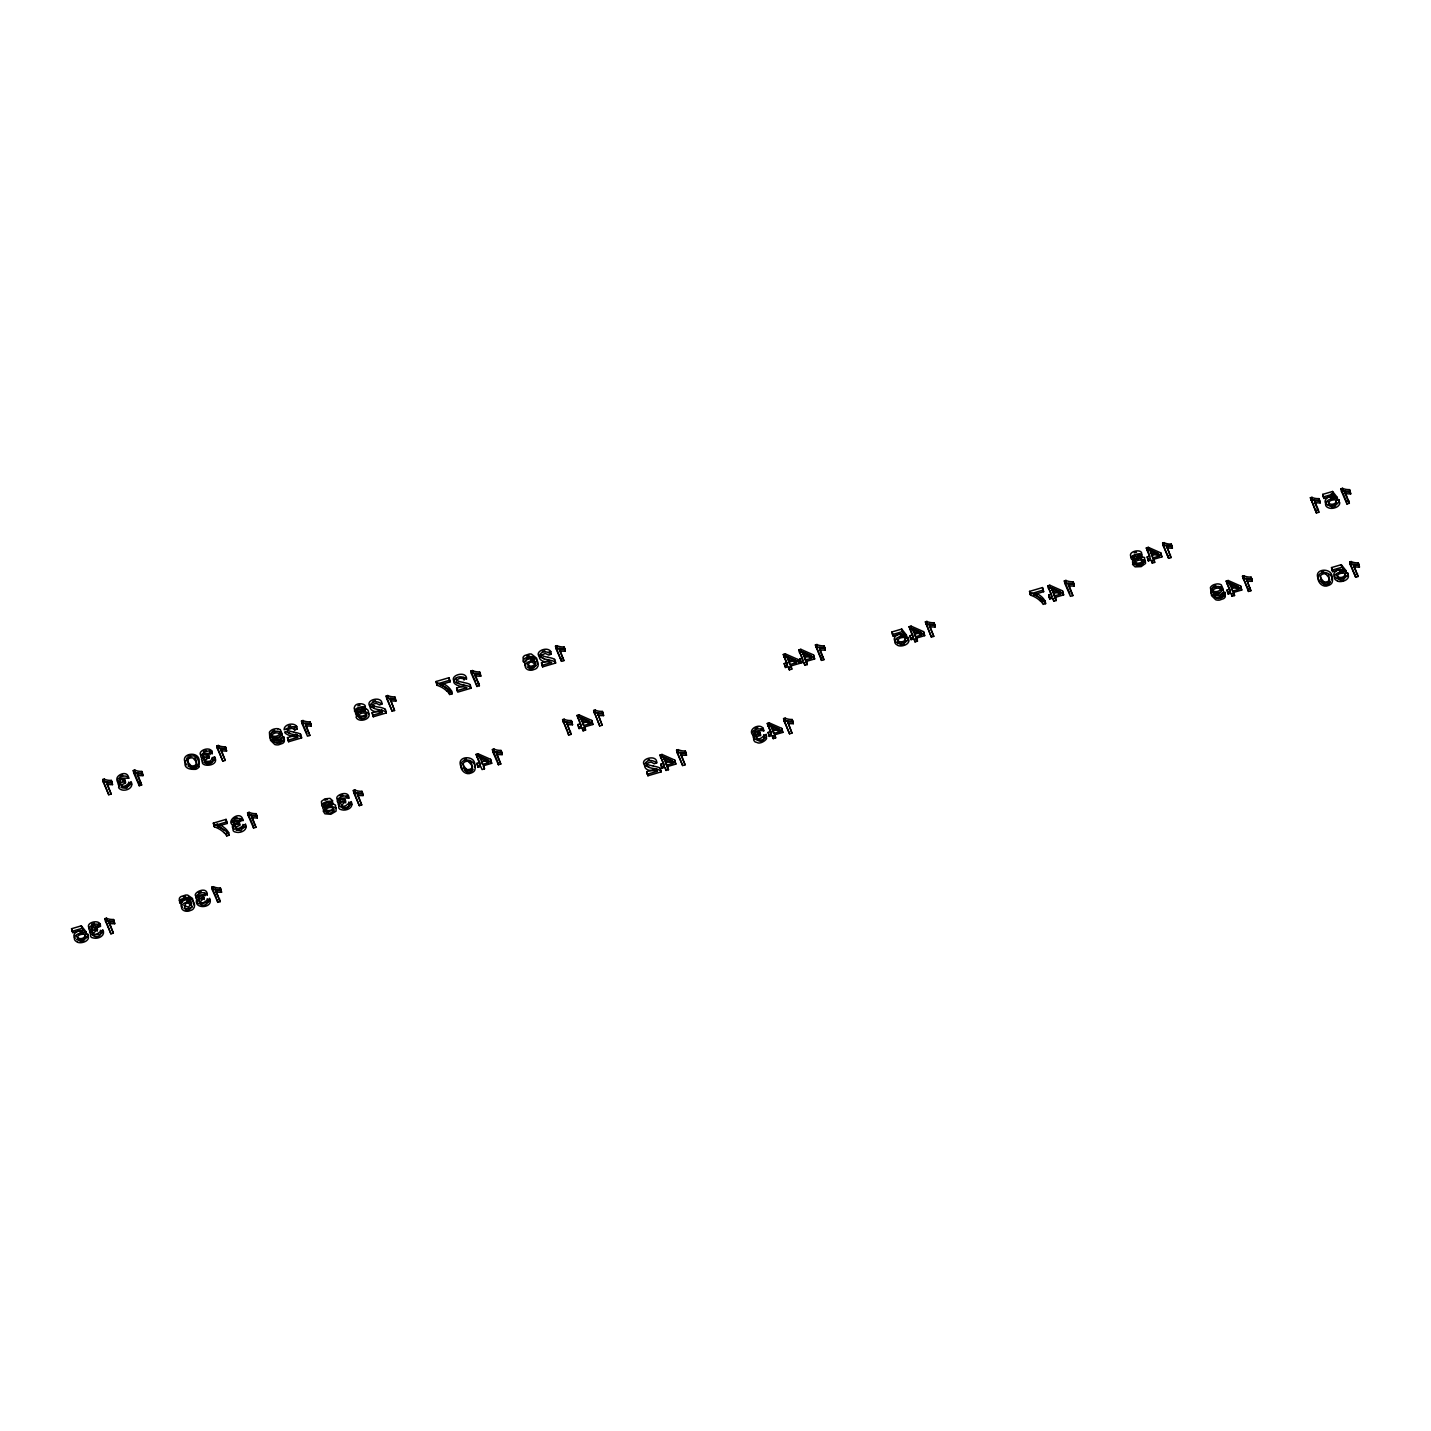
<?xml version="1.0" encoding="UTF-8"?>
<svg xmlns="http://www.w3.org/2000/svg" width="1431" height="1431" viewBox="0 0 1431 1431"><rect width="100%" height="100%" fill="white"/><g stroke="black" fill="none" stroke-linecap="round" stroke-linejoin="round"><path stroke-width="1.5" d="M191.629 903.82L188.337 907.093L183.883 905.465M187.014 757.786L187.55 760.916A39.245 25.794 -11 0 0 188.194 762.401L190.77 765.46M462.499 686.272L456.614 688.007L457.133 690.601L466.917 687.721A10.16 6.672 -11 0 0 464.628 686.969C459.995 686.862 449.191 683.785 455.774 678.133M209.659 899.866C208.926 896.021 203.13 907.147 199.195 900.94M245.434 825.526C244.79 821.644 238.494 833.075 234.863 826.331M474.412 767.105C478.079 754.173 454.307 755.085 461.444 767.088M472.015 767.284L471.926 764.762M283.767 738.933L283.893 737.09L281.513 737.645L280.011 740.256L276.666 740.793L272.623 737.502M1331.581 579.859C1335.856 566.783 1311.512 567.356 1318.72 579.537M193.811 904.893L192.541 898.489L187.729 895.126A5.992 3.935 -11 0 0 185.672 895.055L181.004 896.557A5.187 3.417 -11 0 0 179.358 898.435L179.734 902.854L182.166 902.263A5.008 3.291 -11 0 1 182.453 900.671A3.524 2.325 -11 0 1 186.71 899.115A5.849 3.846 -11 0 1 189.142 900.063M351.078 803.578C350.774 798.391 345.783 809.91 341.24 804.991M766.05 736.214C765.585 731.008 760.863 742.564 756.212 737.627M199.106 766.64C198.408 740.417 170.092 770.701 195.743 769.306A5.706 3.756 -11 0 0 199.142 766.64M196.369 763.814L196.011 760.111A38.852 25.543 -11 0 0 195.546 758.985L194.831 757.643M196.87 766.408L196.512 762.705A38.852 25.543 -11 0 0 196.047 761.578L193.131 758.072A3.578 2.361 -11 0 0 187.711 759.807M472.427 770.039L472.087 766.336A38.87 25.561 -11 0 0 471.604 765.209L468.688 761.703M1329.202 579.913L1328.862 576.192A38.87 25.561 -11 0 0 1328.379 575.065L1328.218 574.707M1329.721 582.506L1329.363 578.786A38.87 25.561 -11 0 0 1328.898 577.659L1325.982 574.153M187.711 759.807L188.069 763.51A39.245 25.794 -11 0 0 188.695 764.995L191.271 768.053M130.901 783.83C130.954 778.214 125.373 790.27 120.973 784.832M196.78 899.205C192.935 909.74 214.274 908.524 209.642 898.257M368.483 713.962C369.574 705.483 358.716 709.794 368.858 713.318C371.434 719.686 358.233 723.084 356.051 717.164C361.81 709.275 351.471 712.352 354.924 706.02C357.553 701.476 370.003 704.267 363.546 709.204M335.677 808.408L335.534 805.17L332.708 803.65M537.233 664.36L536.679 658.242L531.438 654.074A5.992 3.935 -11 0 0 529.363 654.003L524.694 655.523A5.187 3.417 -11 0 0 523.066 657.384L523.424 661.802L525.875 661.211A5.026 3.291 -11 0 1 526.143 659.619A3.524 2.325 -11 0 1 530.4 658.063A5.849 3.846 -11 0 1 532.833 659.011M232.555 824.864L232.394 827.315L234.648 829.3M102.263 932.511C103.998 925.428 96.163 939.147 92.353 932.422M1132.619 559.396L1132.637 562.973M351.203 801.575C354.369 807.531 346.517 811.18 341.759 809.803C334.496 808.622 342.957 802.022 339.451 800.716C329.738 796.924 349.558 788.177 348.842 798.194C347.178 797.872 334.639 797.407 341.58 802.093A5.295 3.488 -11 0 0 344.567 801.789M1144.514 561.65L1144.603 557.553L1139.988 556.283L1140.507 558.877L1145.211 560.272L1145.551 563.438L1141.169 566.622L1135.105 566.855L1132.547 564.386L1134.998 560.505L1134.497 557.911L1132.708 557.804M763.814 730.83C761.185 727.735 756.194 728.683 753.314 730.937C750.756 732.761 759.611 737.215 753.046 735.301C746.213 728.612 763.009 721.206 763.814 730.83C761.936 730.329 750.81 730.204 756.248 734.568M1141.223 555.371C1144.889 547.823 1126.519 550.667 1131.223 557.16M1144.174 562.043L1139.237 564.404L1134.103 564.064M202.469 757.214L201.413 759.235L202.415 761.507M90.886 929.703L89.545 932.1L90.922 934.532M244.057 827.601L236.687 829.765M208.282 901.924L200.608 904.07M349.826 805.242C346.32 810.59 332.69 805.635 340.506 800.788M764.798 737.877C761.274 743.226 747.68 738.307 755.461 733.423M129.559 785.476L125.356 787.3L120.884 787.211M203.399 751.579L206.35 750.56M119.954 776.121L122.78 775.191M234.255 818.389L237.081 817.477M91.656 924.211L94.482 923.299M198.48 892.729L201.306 891.799M198.033 897.988C203.023 898.006 193.936 902.621 198.873 903.641M340.167 795.958L342.868 795.117M755.139 728.594L757.84 727.771M282.14 740.775L278.133 742.206A6.35 4.168 -11 0 1 274.233 741.884L271.89 740.435M364.046 711.797C372.221 701.101 344.549 710.205 358.537 713.425M330.74 803.65L332.725 800.788L330.024 798.373L324.909 798.838L321.438 801.342L321.689 804.294L325.231 805.277L325.731 807.871L323.191 811.037L324.909 813.81L330.829 814.293L336.052 811.198L336.124 807.907L331.241 806.243L331.205 803.614M331.241 806.243C339.397 795.564 311.743 804.669 325.731 807.871M1140.507 558.877C1148.664 548.18 1121.028 557.303 1134.998 560.505M455.756 678.58C459.601 673.715 472.695 680.691 462.052 678.509C458.528 676.845 453.001 682.873 458.975 683.267M233.969 823.54C236.634 824.345 228.888 831.411 236.276 832.234C240.998 833.397 248.547 829.765 245.416 823.934M358.036 710.831L355.532 713.711L357.017 716.627M366.372 716.001L359.557 717.503M333.548 810.447L325.606 811.717M100.367 934.193L92.3 935.212M204.096 759.02C195.564 767.785 220.642 767.427 214.668 757.017C211.43 756.57 212.146 761.936 208.157 761.381C203.309 762.58 205.009 756.427 202.451 756.087M236.455 823.558C240.48 820.321 240.587 829.068 238.673 821.412L239.532 822.7M342.242 801.199C351.507 799.196 339.469 804.455 341.544 807.352C344.746 810.662 351.883 806.869 348.699 802.076M200.68 897.881C209.463 896.021 198.909 900.636 199.75 903.677C202.576 907.63 210.482 903.694 207.137 898.775M757.196 733.853C761.238 730.597 761.346 739.362 759.414 731.706L760.272 732.976M91.727 929.166C93.14 930.991 86.701 937.412 93.981 938.11C98.667 939.094 105.894 935.463 102.817 929.739M131.115 781.648C134.943 788.946 122.136 793.221 118.594 787.64C123.191 778.428 114.945 780.789 119.417 786.567M288.293 726.376L290.636 725.678M372.972 701.405L375.53 700.707M542.313 651.499L544.871 650.801M206.046 756.48C215.348 755.21 202.165 759.825 205.134 762.92C208.425 766.014 215.312 762.258 212.182 757.536M94.196 929.202C103.533 927.932 90.332 932.601 93.265 935.641C96.557 938.736 103.443 934.98 100.313 930.257M124.479 781.863A5.295 3.488 -11 0 1 121.492 782.185C108.434 779.609 127.341 766.819 128.754 778.267C127.234 778.41 117.467 777.033 120.419 780.861M208.05 757.232A5.295 3.488 -11 0 1 205.044 757.554C198.086 753.368 210.429 752.956 212.325 753.636L211.824 751.042C207.28 749.146 194.598 757.124 204.472 758.824M238.798 824.131A5.295 3.488 -11 0 1 235.793 824.453C228.781 819.766 241.624 820.249 243.055 820.535C241.052 808.068 222.574 823.362 235.221 825.741M346.052 796.584L348.341 795.6M99.955 923.764L97.666 924.748L98.167 927.342L100.456 926.358C101.261 918.076 84.196 922.44 89.402 928.361M203.023 898.471A5.295 3.488 -11 0 1 200.018 898.793C193.096 894.482 205.384 894.321 207.298 894.876C207.513 883.821 187.139 895.43 198.945 897.47M761.024 729.22L763.313 728.236M122.655 781.022C126.59 778.482 125.803 786.8 124.372 779.144L125.213 780.414M279.51 739.523L278.365 739.934M1219.981 592.201L1218.854 592.613A5.688 3.738 -11 0 1 1215.939 592.953A5.903 3.882 -11 0 1 1213.434 592.345L1213.935 594.938A5.903 3.882 -11 0 0 1216.439 595.546A5.688 3.738 -11 0 0 1219.355 595.207L1220.5 594.795A5.581 3.667 -11 0 0 1222.307 593.615A6.457 4.239 -11 0 0 1222.986 592.863A6.046 3.971 -11 0 0 1223.612 591.593L1221.788 587.461M83.821 932.601L86.003 931.742L86.522 934.336C67.096 932.547 85.574 951.043 85.001 934.872L87.595 934.264L88.096 936.858L85.502 937.466M904.231 635.847L906.413 634.988L906.932 637.582C887.757 635.543 905.626 654.468 905.412 638.119L907.987 637.51L908.506 640.104L905.93 640.873M1335.069 498.238L1337.252 497.398L1337.77 499.991C1318.166 498.149 1336.876 516.698 1336.25 500.528L1338.844 499.92L1339.344 502.514L1336.751 503.122M1343.798 571.452L1345.981 570.611L1346.482 573.205C1326.966 571.345 1345.587 589.93 1344.961 573.742L1347.555 573.133L1348.056 575.727L1345.48 576.335M294.84 729.935L294.339 727.342L296.736 726.447L297.254 729.041L294.84 729.935L292.103 728.236L288.06 729.416L287.148 731.813L289.992 733.674A40.157 26.402 -11 0 0 294.571 734.711M369.896 706.288C364.655 699.67 382.703 695.269 381.934 704.07L379.537 704.964L376.228 703.283L373.026 704.267L371.792 706.735L374.689 708.703A40.157 26.402 -11 0 0 379.269 709.74M548.359 652.464L550.774 651.57L551.275 654.164L548.86 655.058L545.175 653.412L541.347 655.326L541.347 657.258L544.03 658.797M644.683 765.299C638.709 758.716 657.473 753.761 656.722 762.848L654.271 763.76L651.105 762.043L647.653 763.045L646.401 765.567L649.352 767.571A40.837 26.849 -11 0 0 654.003 768.626A18.37 12.074 -11 0 1 660.711 770.701M648.154 759.95L649.406 759.593M185.762 902.585L184.617 902.997A5.527 3.631 -11 0 0 183.222 903.837L182.148 904.929A6.153 4.043 -11 0 0 181.433 906.61L181.719 908.381A7.942 5.223 -11 0 0 183.776 910.527L184.456 910.832A5.974 3.917 -11 0 0 188.856 911.082L191.736 910.044A6.189 4.06 -11 0 0 193.274 908.918C196.709 905.125 192.791 898.453 188.23 897.72A5.992 3.935 -11 0 0 186.173 897.648L181.504 899.151A5.187 3.417 -11 0 0 179.877 901.029L179.734 902.854M102.764 779.501L104.32 779.036L104.821 781.63L103.265 782.095L102.764 779.501L108.738 794.742L111.153 794.026L107.236 783.544M137.734 774.565L141.651 785.029L139.236 785.744L133.781 773.098L133.28 770.504L134.818 770.057A12.718 8.353 -11 0 0 141.884 771.381M216.832 745.891L218.388 745.426L218.889 748.019L217.333 748.485L216.832 745.891L222.807 761.113L225.222 760.416L221.304 749.933M301.494 720.938L303.05 720.473L303.551 723.066L301.995 723.531L301.494 720.938L306.967 733.584M390.663 700.027L394.562 710.509L392.166 711.207L386.692 698.561L386.191 695.967L387.747 695.52A12.718 8.353 -11 0 0 394.813 696.843L395.94 701.083L394.795 697.004M475.432 675.128L479.403 685.735L476.952 686.469L471.389 673.607L470.888 671.014L472.463 670.549A12.933 8.497 -11 0 0 479.653 671.89M555.514 646.061L557.07 645.614L557.571 648.207L556.015 648.654L555.514 646.061L561.489 661.301L563.903 660.603L559.986 650.121M447.044 691.352A32.698 21.483 -11 0 0 437.135 685.306L436.079 681.514L449.012 677.704L450.175 681.8L440.39 684.698M133.781 773.098L135.337 772.651A12.718 8.353 -11 0 0 142.402 773.974L143.028 775.62A15.687 10.321 -11 0 1 137.394 775.173L136.893 772.597M386.692 698.561L388.248 698.113L387.747 695.52M471.389 673.607L472.981 673.142A12.933 8.497 -11 0 0 480.154 674.484L480.798 676.165A15.974 10.5 -11 0 1 475.074 675.718L474.573 673.125A15.974 10.5 -11 0 0 480.297 673.518L480.798 676.165M436.58 684.107L449.513 680.297L450.175 681.8M300.421 734.371A4.508 2.969 -11 0 1 301.1 735.319L301.601 737.913L288.615 741.741L287.47 737.645L293.248 735.945M385.1 709.418A4.508 2.969 -11 0 1 385.78 710.348L386.281 712.942L373.294 716.77L372.149 712.692L379.859 710.42M554.441 659.512A4.508 2.969 -11 0 1 555.121 660.442L555.622 663.036L542.635 666.864L541.49 662.786L549.2 660.514M133.28 770.504L138.735 783.151L141.15 782.435M560.988 658.707L563.403 658.01M447.062 689.027A27.189 17.87 -11 0 1 449.155 691.924L451.695 691.173L452.196 693.767L449.674 694.5A27.189 17.87 -11 0 0 447.223 691.245M478.902 683.142L476.451 683.875L476.952 686.469M287.971 740.238L297.594 737.412L297.093 734.819A9.981 6.565 -11 0 0 295.484 734.21M372.668 715.285L382.292 712.441L381.791 709.848M541.991 665.379L551.633 662.535A9.981 6.565 -11 0 0 549.379 661.802C532.421 663.09 539.666 645.703 551.275 654.164M305.966 724.98L309.883 735.462L307.468 736.178L301.995 723.531M469.797 684.68A4.579 3.023 -11 0 1 470.477 685.628L470.978 688.222L457.777 692.121L457.133 690.601M1310.438 497.755L1311.994 497.29L1312.495 499.884A12.718 8.353 -11 0 0 1319.579 501.208L1320.205 502.871A15.705 10.321 -11 0 1 1314.57 502.424L1318.827 512.28L1316.413 512.996L1310.438 497.755L1316.413 512.996M1330.472 499.401A6.851 4.508 -11 0 1 1334.282 499.204L1331.778 496.128L1323.925 498.435L1322.781 494.357L1332.565 491.477L1337.252 497.398M1345.444 492.801L1349.361 503.283L1346.947 503.998L1341.473 491.352L1340.972 488.758L1342.528 488.293A12.718 8.353 -11 0 0 1349.594 489.617L1350.721 493.874A15.705 10.321 -11 0 1 1345.104 493.427L1344.585 490.833M567.141 723.746L571.112 734.353L568.662 735.087L562.598 719.632L564.172 719.167L564.673 721.761A12.933 8.497 -11 0 0 571.863 723.102M598.194 714.606L602.165 725.213L599.714 725.928L593.632 710.474L595.224 710.009L595.725 712.602A12.933 8.497 -11 0 0 602.916 713.962M787.39 665.343L783.294 654.45L785.297 653.86L798.015 659.476L799.142 663.519L790.467 666.077L791.79 669.136L789.34 669.851L788.016 666.792L785.315 667.579L784.188 663.555L786.889 662.75L787.39 665.343L784.689 666.148M802.916 660.782L798.82 649.889L800.823 649.298L813.524 654.897L814.65 658.94L805.993 661.498L805.492 658.904L807.317 664.556L804.866 665.29L803.542 662.213L800.841 663.018L799.714 658.976L802.415 658.188L802.916 660.782L800.215 661.569M819.945 649.048L823.916 659.673L821.466 660.389L815.402 644.934L816.976 644.469L817.477 647.062A12.933 8.497 -11 0 0 824.667 648.422M252.053 816.833L255.952 827.315L253.555 828.012L248.082 815.384L247.581 812.79L249.137 812.325A12.718 8.353 -11 0 0 256.203 813.649M581.165 726.322L577.069 715.428L579.072 714.838L591.772 720.455L592.899 724.48L584.242 727.037L585.565 730.096L583.115 730.83L581.773 727.753L579.09 728.558L577.963 724.515L580.646 723.728L581.165 726.322L578.464 727.109M1146.338 547.912L1148.306 547.34L1160.791 552.867L1161.918 556.874L1153.386 559.378L1154.692 562.401L1152.277 563.116L1150.989 560.093L1148.324 560.88L1147.215 556.856L1149.862 556.087L1146.338 547.912L1150.363 558.68L1147.716 559.449M1162.634 543.065L1164.19 542.599L1164.691 545.193L1163.135 545.658L1162.634 543.065L1168.608 558.305L1171.023 557.589L1167.106 547.107M224.148 832.806A32.126 21.125 -11 0 0 214.417 826.868L213.362 823.111L226.08 819.373L227.225 823.451L217.619 826.277L217.101 823.684M1310.939 500.349L1312.495 499.884M1323.299 496.951L1333.066 494.071L1337.77 499.991M1341.473 491.352L1343.029 490.887L1342.528 488.293M563.099 722.226L564.673 721.761M577.569 718.022L579.573 717.432L592.273 723.049L592.899 724.48M594.151 713.067L595.725 712.602M783.794 657.044L785.798 656.453L798.516 662.07L799.142 663.519M799.321 652.482L801.324 651.892L814.042 657.491L814.65 658.94M815.903 647.528L817.477 647.062M248.082 815.384L249.638 814.919A12.718 8.353 -11 0 0 256.704 816.242L257.33 817.906A15.687 10.321 -11 0 1 251.695 817.459L251.194 814.865M1146.839 550.506L1148.807 549.933L1161.31 555.461L1161.918 556.874M213.881 825.705L226.581 821.966L227.225 823.451M357.822 794.491L361.739 804.955L359.324 805.671L353.868 793.024L353.35 790.431L354.906 789.984A12.718 8.353 -11 0 0 361.971 791.307M480.154 765.12L476.112 754.37L478.079 753.779L490.583 759.306L491.692 763.313L483.177 765.835L484.483 768.841L482.068 769.556L480.762 766.551L478.115 767.32L476.988 763.313L479.653 762.526L480.154 765.12L477.489 765.907M496.897 753.565L500.796 764.029L498.399 764.744L492.926 752.098L492.425 749.504L493.963 749.039A12.718 8.353 -11 0 0 501.047 750.381M787.676 658.188L789.34 662.034L795.6 660.192L796.101 662.786L789.84 664.628L786.835 656.257L795.6 660.192M803.202 653.609L804.866 657.455L809.034 656.221M913.121 637.457L909.096 626.706L911.064 626.116L923.567 631.643L924.676 635.65L916.162 638.172L917.45 641.177L915.053 641.893L913.747 638.888L911.082 639.657L909.973 635.65L912.62 634.863L913.121 637.457L910.474 638.244M929.864 625.902L933.781 636.366L931.366 637.081L925.392 621.841L926.948 621.376L927.449 623.97A12.718 8.353 -11 0 0 934.532 625.311M1051.874 596.709L1047.778 585.816L1049.782 585.225L1062.5 590.842L1063.627 594.885L1054.951 597.442L1054.45 594.849L1056.275 600.501L1053.824 601.235L1052.501 598.158L1049.799 598.963L1048.673 594.92L1051.374 594.115L1051.874 596.709L1049.173 597.514M1068.903 584.993L1072.874 595.618L1070.424 596.333L1064.861 583.472L1064.36 580.879L1065.934 580.414A12.933 8.497 -11 0 0 1073.125 581.755M581.433 719.149L583.115 722.995L587.282 721.779M899.634 636.992A6.851 4.508 -11 0 1 903.444 636.795L900.94 633.718L893.087 636.026L891.942 631.947L901.727 629.068L906.413 634.988M1040.516 601.217A32.698 21.483 -11 0 0 1030.606 595.171L1029.551 591.379L1042.484 587.569L1043.646 591.683L1033.862 594.563M1150.631 551.579L1152.277 555.371L1156.373 554.155M353.868 793.024L355.407 792.577L354.906 789.984M476.612 756.963L478.598 756.373L491.083 761.9L491.692 763.313M492.926 752.098L494.482 751.633A12.718 8.353 -11 0 0 501.548 752.974L502.174 754.62A15.705 10.321 -11 0 1 496.539 754.173L496.038 751.579A15.705 10.321 -11 0 0 501.673 751.99L502.174 754.62M805.367 660.049L811.627 658.206L811.109 655.613L802.362 651.677L805.367 660.049L804.866 657.455M892.461 634.541L902.228 631.661L906.932 637.582M909.597 629.3L911.565 628.71L924.068 634.237L924.676 635.65M925.893 624.435L927.449 623.97M1030.052 593.972L1042.984 590.162L1043.646 591.683M1048.279 588.409L1050.282 587.819L1063 593.436L1063.627 594.885M1064.861 583.472L1066.453 583.007L1065.934 580.414M583.615 725.589L589.858 723.746L589.357 721.152L580.61 717.217L583.615 725.589L583.115 722.995M1152.778 557.965L1158.931 556.158L1158.43 553.564L1149.826 549.683L1152.778 557.965L1152.277 555.371M1315.912 510.402L1318.327 509.686L1318.827 512.28M1340.972 488.758L1346.446 501.405L1348.861 500.689M806.816 661.963L804.365 662.696L804.866 665.29M815.402 644.934L820.965 657.795L823.415 657.079M255.451 824.721L253.037 825.419L253.555 828.012M570.611 731.76L568.161 732.493L568.662 735.087M1168.107 555.711L1170.522 554.995M226.742 835.919L229.21 835.185L228.71 832.592L226.223 833.325L226.742 835.919A26.706 17.566 -11 0 0 224.327 832.735M486.164 760.612L482.05 761.829L482.569 764.422L488.722 762.598L488.204 760.004L479.6 756.14L482.569 764.422M913.407 630.373L915.035 634.166L919.131 632.949M1052.161 589.554L1053.824 593.4L1060.085 591.558L1060.586 594.151L1054.325 595.994L1051.338 587.622L1060.085 591.558M915.536 636.759L921.689 634.935L921.188 632.341L912.584 628.477L915.536 636.759L915.035 634.166M1040.695 601.127A27.189 17.87 -11 0 1 1043.127 604.383L1045.667 603.632L1045.167 601.038L1042.644 601.789A27.189 17.87 -11 0 0 1040.194 598.534M1055.774 597.908L1053.323 598.641L1053.824 601.235M1230.213 591.826L1226.188 581.058L1228.156 580.485L1240.641 586.012L1241.768 590.019L1233.236 592.523L1234.542 595.546L1232.127 596.262L1230.821 593.239L1228.174 594.026L1227.065 590.001L1229.712 589.232L1230.213 591.826L1227.565 592.595M1246.956 580.253L1250.873 590.735L1248.458 591.45L1242.484 576.21L1244.04 575.745L1244.541 578.339A12.718 8.353 -11 0 0 1251.606 579.662M1242.984 578.804L1244.541 578.339M1226.689 583.651L1228.657 583.079L1241.142 588.606L1241.768 590.019M104.982 918.613L106.52 918.147L107.039 920.741L105.483 921.206L104.982 918.613L110.938 933.835L113.353 933.137L109.436 922.655M216.278 891.173L220.177 901.637L217.78 902.353L212.307 889.724L211.806 887.131L213.362 886.665A12.718 8.353 -11 0 0 220.428 887.989M664.091 765.925L659.995 755.031L661.998 754.441L674.716 760.058L675.843 764.082L667.168 766.64L666.667 764.047L668.492 769.717L666.041 770.433L664.717 767.374L662.016 768.161L660.889 764.136L663.59 763.331L664.091 765.925L661.39 766.73M681.12 754.209L685.091 764.816L682.641 765.549L677.078 752.688L676.577 750.094L678.151 749.629A12.933 8.497 -11 0 0 685.342 750.971L686.486 755.246A15.974 10.5 -11 0 1 680.762 754.799L680.262 752.205A15.974 10.5 -11 0 0 685.986 752.599M771.327 734.192L767.284 723.442L769.252 722.87L781.737 728.379L782.864 732.386L774.35 734.89L775.656 737.913L773.241 738.629L771.935 735.606L769.288 736.393L768.161 732.386L770.826 731.599L771.327 734.192L768.662 734.979M788.052 722.637L791.969 733.101L789.554 733.817L784.081 721.17L783.58 718.577L785.136 718.129A12.718 8.353 -11 0 0 792.202 719.453L793.329 723.692L792.184 719.614M79.242 933.763A6.851 4.508 -11 0 1 83.034 933.567L80.53 930.472L72.695 932.779L71.55 928.719L81.317 925.839L86.003 931.742M1230.481 584.724L1232.127 588.517L1236.223 587.3M677.078 752.688L678.652 752.223L678.151 749.629M784.081 721.17L785.637 720.723L785.136 718.129M72.051 931.313L81.817 928.433L86.522 934.336M212.307 889.724L213.863 889.259A12.718 8.353 -11 0 0 220.929 890.583M660.496 757.625L662.499 757.035L675.217 762.651L675.843 764.082M767.803 726.036L769.771 725.463L782.256 730.973L782.864 732.386M1232.628 591.11L1238.781 589.304L1238.28 586.71L1229.658 582.828L1232.628 591.11L1232.127 588.517M1242.484 576.21L1247.957 588.856L1250.372 588.141M771.595 727.109L773.223 730.883L777.319 729.685M664.378 758.752L666.041 762.616L670.209 761.381M1342.511 569.806L1343.011 572.4L1340.489 569.341L1332.655 571.649L1331.51 567.57L1341.276 564.69L1345.981 570.611M1349.701 561.954L1351.258 561.507L1351.758 564.1L1350.202 564.547L1349.701 561.954L1355.676 577.212L1358.073 576.496L1354.173 566.014M773.724 733.477L779.877 731.67L779.376 729.077L770.772 725.213L773.724 733.477L773.223 730.883M666.542 765.209L672.803 763.367L672.302 760.773L663.537 756.838L666.542 765.209L666.041 762.616M659.959 768.322A4.579 3.023 -11 0 1 660.639 769.288L661.14 771.881L647.939 775.763L646.776 771.667L654.629 769.359M1332.011 570.164L1341.777 567.284L1346.482 573.205M219.676 899.044L217.262 899.759L217.78 902.353M647.295 774.26L657.079 771.363L656.579 768.769M1355.157 574.618L1357.572 573.903M1331.116 498.042L1334.336 497.97M900.278 635.632L903.498 635.561M1339.845 571.255L1342.958 571.148M1333.638 505.411L1332.851 505.59A6.511 4.275 -11 0 1 1328.218 505.304M1342.868 581.219L1342.063 581.397A6.511 4.275 -11 0 1 1337.43 581.111M82.39 939.756L81.603 939.934A6.511 4.275 -11 0 1 76.97 939.63M80.011 932.35L82.247 932.171M179.215 900.26L181.665 899.67L182.166 902.263M273.071 739.97C275.754 746.123 282.14 742.313 284.393 739.684L283.893 737.09M1214.83 594.527L1219.695 595.976L1224.882 592.362L1225.258 596.799A5.062 3.327 -11 0 1 1223.63 598.641L1219.623 600.072A6.35 4.168 -11 0 1 1215.724 599.75L1211.52 595.6L1210.912 590.18A6.44 4.239 -11 0 1 1212.146 588.624A6.636 4.365 -11 0 1 1214.901 587.086L1217.298 586.549A5.921 3.882 -11 0 1 1219.123 586.567M1214.06 595.242C1216.189 601.235 1222.897 597.764 1225.383 594.956M530.418 660.067L533.799 660.353M186.728 901.101L190.395 901.566M212.7 760.308L215.187 759.611M125.588 783.025L121.492 784.85L121.903 787.855L126.697 788.248L129.112 784.743L131.616 784.242M349.2 804.669L351.758 804.383M239.889 825.311L235.793 827.118L236.204 830.141L240.998 830.517L243.431 827.029L245.971 826.724M760.648 735.588C750.238 736.589 762.383 746.338 764.19 737.663C771.22 736.464 760.988 745.265 757.017 742.51C753.189 742.474 752.098 737.054 755.979 736.017M207.656 901.369L210.142 900.85M100.814 932.851L103.318 932.332M325.231 805.277L322.744 808.014L324.211 811.091M120.919 783.455C110.491 781.97 124.73 771.559 128.754 778.267M341.007 803.381C330.561 802.165 344.656 791.397 348.842 798.194M234.72 823.147C226.331 821.984 240.694 815.08 243.055 820.535M199.446 900.063C189.053 898.382 203.435 888.222 207.298 894.876M92.121 928.952L91.065 928.898M92.621 931.545C82.229 929.882 96.61 919.704 100.456 926.358M656.722 762.848C644.791 754.191 637.707 772.275 654.808 770.594M381.934 704.07C370.2 695.555 363.241 713.336 380.056 711.69A9.981 6.565 -11 0 1 382.327 712.423M756.033 734.64L756.552 734.729A5.295 3.488 -11 0 0 759.539 734.425M289.778 732.976L288.418 732.636M648.833 766.837L647.295 766.444M374.171 707.951L371.416 707.129M542.939 657.902L540.292 657.026M287.953 732.511L286.88 732.135M647.08 766.372L646.025 765.996M374.189 706.109L371.38 704.356M203.9 762.401C207.781 763.814 215.097 762.151 214.668 757.017M533.817 658.958L534.443 659.208A14.006 9.212 -11 0 0 533.065 656.972M455.702 682.283L459.19 683.911A40.837 26.849 -11 0 0 463.841 684.966M527.306 667.061L527.645 667.204A5.974 3.935 -11 0 0 532.046 667.436L534.944 666.417A6.189 4.078 -11 0 0 536.017 665.683M188.57 902.21A5.509 3.631 -11 0 1 190.287 902.496L191.253 902.854L189.786 899.902A5.509 3.631 -11 0 0 188.069 899.616A6.064 3.989 -11 0 0 185.243 899.992L184.116 900.403A5.527 3.631 -11 0 0 182.703 901.244L181.63 902.335A6.153 4.043 -11 0 0 180.932 904.016L181.218 905.787A7.942 5.223 -11 0 0 182.381 907.326M1230.177 585.422L1238.781 589.304M1150.327 552.277L1158.931 556.158M1051.839 590.216L1060.586 594.151M913.085 631.071L921.689 634.935M802.863 654.271L811.627 658.206M787.336 658.85L796.101 662.786M771.273 727.807L779.877 731.67M581.111 719.811L589.858 723.746M664.038 759.432L672.803 763.367M480.1 758.734L488.722 762.598M1214.382 596.781L1215.223 597.156A6.35 4.168 -11 0 0 1219.123 597.478L1223.129 596.047A5.062 3.327 -11 0 0 1224.757 594.205L1224.882 592.362M1320.062 575.995L1320.402 577.015A39.281 25.812 -11 0 0 1321.046 578.5L1323.621 581.558M1324.122 584.152L1321.511 582.614M466.345 769.091L463.769 766.05A39.281 25.812 -11 0 1 463.125 764.548L462.875 763.868M466.846 771.685L464.431 770.254M275.181 740.328L275.289 740.382A6.046 3.971 -11 0 1 272.766 739.702M339.863 799.106L341.079 799.5A5.295 3.488 -11 0 0 344.066 799.196M285.502 731.474C281.782 732.744 291.924 737.198 295.358 736.643A9.981 6.565 -11 0 1 297.63 737.376M188.141 766.175L191.343 767.338L195.242 766.712A5.706 3.756 -11 0 0 198.641 764.047C203.202 749.236 176.442 752.599 186.853 764.941M200.948 755.443C197.013 751.311 208.568 745.998 211.824 751.042M280.297 729.613L282.104 733.745A6.046 3.971 -11 0 1 281.496 734.997M454.325 681.496C448.851 675.146 467.168 670.084 466.56 679.206M119.453 778.929L120.991 779.573A5.295 3.488 -11 0 0 123.978 779.269M1320.312 581.719L1319.132 580.235M1212.88 595.707L1211.896 594.527M462.893 769.109L461.855 767.767M538.789 655.988C535.301 650.89 547.715 646.24 550.774 651.57M540.918 654.772L543.512 656.203A40.157 26.402 -11 0 0 548.091 657.24M286.898 729.631L289.491 731.08A40.157 26.402 -11 0 0 294.071 732.117M1331.259 493.534L1333.781 496.593M212.325 753.636L209.516 751.865L210.035 754.62M98.077 927.216C95.966 923.174 87.577 928.612 93.194 930.257A5.295 3.488 -11 0 0 96.181 929.953M646.132 763.403L648.851 764.977A40.837 26.849 -11 0 0 653.502 766.032M469.833 760.469L470.584 761.578M271.228 739.684L270.03 737.734M345.3 800.34L344.442 799.07L345.801 802.934M208.783 755.783L207.924 754.513L209.284 758.376M203.757 897.022L202.898 895.752L204.257 899.616M96.914 928.504L96.074 927.234L97.433 931.098M296.736 726.447C293.802 722.011 283.803 724.265 284.107 729.792C286.128 729.291 294.017 723.531 297.254 729.041M197.657 895.091L199.517 896.182A5.295 3.488 -11 0 0 202.504 895.878M90.833 926.572L92.693 927.664A5.295 3.488 -11 0 0 95.68 927.36M470.763 761.918L471.103 762.616A38.87 25.561 -11 0 1 471.586 763.743M1211.306 593.561L1210.411 587.586A6.44 4.239 -11 0 1 1211.646 586.03A6.636 4.365 -11 0 1 1214.382 584.492L1216.797 583.955A5.921 3.882 -11 0 1 1218.622 583.973A6.547 4.293 -11 0 1 1220.321 584.385A6.207 4.078 -11 0 1 1221.287 584.868L1223.094 589A6.046 3.971 -11 0 1 1222.754 589.858M455.791 679.439L458.689 681.317A40.837 26.849 -11 0 0 463.34 682.372M233.378 820.625L235.292 821.841A5.295 3.488 -11 0 0 238.279 821.537M1350.721 493.874L1349.576 489.778M1345.104 493.427L1349.361 503.283M1359.45 567.087L1358.305 562.991L1359.45 567.087A15.705 10.321 -11 0 1 1353.815 566.64L1353.315 564.047A15.705 10.321 -11 0 0 1358.949 564.44M1322.781 494.357L1323.925 498.435M1353.815 566.64L1358.073 576.496M1350.202 564.547L1355.676 577.212M1320.205 502.871L1319.042 498.775L1319.543 501.369M1314.91 501.798L1318.327 509.686M1331.51 567.57L1332.655 571.649M1251.731 578.732L1251.088 577.23L1252.232 581.326L1251.731 578.732A15.705 10.321 -11 0 1 1246.097 578.285L1250.873 590.735M1226.188 581.058L1229.712 589.232M1227.065 590.001L1228.174 594.026M1171.238 544.084L1172.383 548.18L1171.238 544.084A12.718 8.353 -11 0 1 1164.101 542.689M1171.9 545.533A15.705 10.321 -11 0 1 1166.265 545.139L1171.023 557.589M1163.135 545.658L1168.608 558.305M1147.215 556.856L1148.324 560.88M1073.769 583.437L1073.107 581.916L1074.27 586.03A15.974 10.5 -11 0 1 1068.546 585.583L1068.045 582.989A15.974 10.5 -11 0 0 1073.769 583.401L1074.27 586.03M1068.546 585.583L1072.874 595.618M1064.36 580.879L1069.923 593.74M1054.951 597.442L1056.275 600.501M1047.778 585.816L1051.374 594.115M1048.673 594.92L1049.799 598.963M1029.551 591.379L1030.588 595.207M934.64 624.363L933.996 622.879L935.159 626.957A15.705 10.321 -11 0 1 929.524 626.51L929.023 623.916A15.705 10.321 -11 0 0 934.658 624.327L935.159 626.957M929.524 626.51L933.781 636.366M925.392 621.841L931.366 637.081M909.096 626.706L912.62 634.863M909.973 635.65L911.082 639.657M891.942 631.947L893.087 636.026M825.311 650.103L824.149 645.989L825.311 650.103A15.974 10.5 -11 0 1 819.587 649.638M819.587 649.638L823.916 659.673M805.993 661.498L807.317 664.556M798.82 649.889L802.415 658.188M799.714 658.976L800.841 663.018M783.294 654.45L786.889 662.75M784.188 663.555L784.814 664.986M792.828 721.063A15.687 10.321 -11 0 1 787.193 720.652L791.969 733.101M783.58 718.577L789.554 733.817M767.284 723.442L770.826 731.599M768.161 732.386L769.288 736.393M686.486 755.246L685.324 751.132M680.762 754.799L685.091 764.816M676.577 750.094L682.641 765.549M667.168 766.64L668.492 769.717M659.995 755.031L663.59 763.331M660.889 764.136L662.016 768.161M646.776 771.667L647.939 775.763M603.041 713.049L602.397 711.529L603.56 715.643L603.041 713.049A15.974 10.5 -11 0 1 597.317 712.584L602.165 725.213M593.632 710.474L599.714 725.928M564.762 648.583L564.118 647.098L565.263 651.177A15.705 10.321 -11 0 1 559.646 650.729L559.127 648.154A15.705 10.321 -11 0 0 564.78 648.547L565.263 651.177M559.646 650.747L563.903 660.603M556.015 648.654L561.489 661.301M577.069 715.428L579.931 722.065M577.963 724.515L579.09 728.558M572.006 722.19L571.345 720.669L572.507 724.784L572.006 722.19A15.974 10.5 -11 0 1 566.282 721.743L571.112 734.353M541.49 662.786L542.635 666.864M562.598 719.632L567.356 730.651M480.297 673.572L479.635 672.051L480.136 674.645M475.074 675.718L479.403 685.735M470.888 671.014L475.664 682.032M501.673 752.026L501.029 750.542L501.53 753.135M496.539 754.173L500.796 764.029M492.425 749.504L497.112 760.344M456.614 688.007L457.276 689.527M476.112 754.37L479.653 762.526M476.988 763.313L478.115 767.32M436.079 681.514L437.117 685.324M395.439 698.453A15.705 10.321 -11 0 1 389.804 698.042L394.562 710.509M386.191 695.967L392.166 711.207M372.149 712.692L373.294 716.77M363.098 795.547L361.954 791.468L363.098 795.547A15.687 10.321 -11 0 1 357.482 795.099L356.981 792.524M357.482 795.117L361.739 804.955M353.35 790.431L359.324 805.671M311.243 726.054L310.098 721.957L311.243 726.054A15.705 10.321 -11 0 1 305.626 725.606L309.883 735.462M287.47 737.645L288.615 741.741M257.33 817.906L256.167 813.81L256.686 816.403M218.299 745.515A12.718 8.353 -11 0 0 225.454 746.749L226.581 751.007A15.687 10.321 -11 0 1 220.964 750.56L220.446 747.966A15.687 10.321 -11 0 0 226.08 748.359M226.581 751.007L225.436 746.91M251.695 817.459L255.952 827.315M220.946 750.56L225.222 760.416M247.581 812.79L252.267 823.63M217.333 748.485L222.807 761.113M213.362 823.111L214.4 826.903M221.555 892.246L220.41 888.15L221.555 892.246A15.687 10.321 -11 0 1 215.92 891.799L215.419 889.206M215.92 891.799L220.177 901.637M211.806 887.131L216.492 897.952M143.028 775.62L141.866 771.542L142.367 774.135M137.394 775.191L141.651 785.029M112.512 784.617L111.368 780.539L112.512 784.617A15.687 10.321 -11 0 1 106.896 784.17L111.153 794.026M103.265 782.095L108.738 794.742M114.73 923.728L113.568 919.632L114.73 923.728A15.687 10.321 -11 0 1 109.096 923.281L108.595 920.688A15.687 10.321 -11 0 0 114.23 921.081M109.096 923.281L113.353 933.137M105.483 921.206L110.938 933.835M71.55 928.719L72.194 930.186M269.761 737.144L269.422 732.314A6.44 4.239 -11 0 1 270.656 730.776A6.636 4.365 -11 0 1 273.393 729.22L275.807 728.683A5.921 3.882 -11 0 1 277.632 728.701M527.341 663.948C528.719 667.937 536.392 666.113 535.158 661.837M202.594 753.618L204.544 754.942A5.295 3.488 -11 0 0 207.549 754.638M1327.807 501.53C1328.63 505.698 1336.465 504.964 1336.268 500.689M896.969 639.12C897.273 642.948 905.912 642.841 905.412 638.119M76.576 935.874C77.381 940.113 85.449 939.255 85.001 934.872M1346.446 501.405L1346.947 503.998M1332.565 491.477L1333.066 494.071M1341.276 564.69L1341.777 567.284M1247.957 588.856L1248.458 591.45M1240.641 586.012L1241.142 588.606M1234.542 595.546L1234.041 592.953L1231.626 593.668L1232.127 596.262M1228.156 580.485L1228.657 583.079M1222.521 593.042L1223.022 595.511M1160.791 552.867L1161.31 555.461M1154.692 562.401L1154.191 559.807L1151.776 560.523L1152.277 563.116M1148.306 547.34L1148.807 549.933M1062.5 590.842L1063 593.436M1053.824 593.4L1054.325 595.994M1049.782 585.225L1050.282 587.819M1042.484 587.569L1042.984 590.162M923.567 631.643L924.068 634.237M917.45 641.177L916.949 638.584L914.534 639.299L915.053 641.893M911.064 626.116L911.565 628.71M903.462 636.795L902.943 634.201A6.851 4.508 -11 0 0 899.133 634.398M901.727 629.068L902.228 631.661M820.965 657.795L821.466 660.389M813.524 654.897L814.042 657.491M800.823 649.298L801.324 651.892M798.015 659.476L798.516 662.07M791.79 669.136L791.289 666.542L788.839 667.257L789.34 669.851M789.34 662.034L789.84 664.628M785.297 653.86L785.798 656.453M781.737 728.379L782.256 730.973M775.656 737.913L775.137 735.319L772.74 736.035L773.241 738.629M769.252 722.87L769.771 725.463M766.175 734.21L766.676 736.804M763.671 734.729L764.19 737.502M674.716 760.058L675.217 762.651M665.54 767.839L666.041 770.433M661.998 754.441L662.499 757.035M591.772 720.455L592.273 723.049M585.565 730.096L585.064 727.503L582.596 728.236L583.115 730.83M579.072 714.838L579.573 717.432M497.881 762.151L498.399 764.744M493.963 749.039L494.482 751.633M490.583 759.306L491.083 761.9M472.463 670.549L472.981 673.142M483.982 766.247L484.483 768.841M463.608 677.525L464.109 680.119M478.079 753.779L478.598 756.373M449.012 677.704L449.513 680.297M449.173 691.906L449.674 694.5M281.513 737.645L282.032 740.382M272.445 737.072L272.945 739.666M249.137 812.325L249.638 814.919M242.912 824.435L243.431 827.029M240.265 818.926L240.766 821.519M226.08 819.373L226.581 821.966M213.362 886.665L213.863 889.259M204.49 893.266L204.991 895.86M138.735 783.151L139.236 785.744M134.818 770.057L135.337 772.651M128.611 782.149L129.112 784.743M81.317 925.839L81.817 928.433M754.012 730.49L756.051 732.135A5.295 3.488 -11 0 0 759.038 731.831M284.393 739.684L284.268 741.526A5.062 3.327 -11 0 1 282.64 743.369L278.634 744.8A6.35 4.168 -11 0 1 274.734 744.478L270.531 740.328L269.922 734.908A6.44 4.239 -11 0 1 271.157 733.37A6.636 4.365 -11 0 1 273.911 731.813L276.308 731.277A5.921 3.882 -11 0 1 278.133 731.295A6.44 4.239 -11 0 1 279.725 731.813A4.526 2.987 -11 0 1 275.933 736.25A4.526 2.987 -11 0 1 271.067 733.334M523.424 661.802L523.567 659.977A5.187 3.417 -11 0 1 525.213 658.117L529.881 656.596A5.992 3.935 -11 0 1 531.938 656.668C536.482 657.401 540.417 664.091 536.983 667.866A6.189 4.078 -11 0 1 535.444 669.01L532.547 670.048A5.974 3.935 -11 0 1 528.128 669.797L527.484 669.493A7.942 5.223 -11 0 1 525.427 667.329L525.123 665.576A6.153 4.043 -11 0 1 525.839 663.895L526.912 662.786A5.527 3.631 -11 0 1 528.325 661.945L529.452 661.533A6.064 3.989 -11 0 1 532.26 661.176A5.509 3.631 -11 0 1 533.996 661.444L534.944 661.802A14.006 9.212 -11 0 0 532.976 658.94M1344.961 573.742C1345.426 578.196 1337.126 578.983 1336.518 574.582M1319.704 500.224A15.705 10.321 -11 0 1 1314.069 499.83M1319.06 498.614A12.718 8.353 -11 0 1 1311.905 497.38M1339.684 502.442A6.708 4.4 -11 0 1 1334.157 508.023L1333.352 508.184A6.511 4.275 -11 0 1 1328.719 507.898A6.994 4.597 -11 0 1 1325.643 503.551A6.994 4.597 -11 0 1 1330.347 499.169M1339.183 499.848A6.708 4.4 -11 0 1 1338.861 501.941M1337.341 503.766A6.708 4.4 -11 0 1 1333.638 505.429M1328.379 505.107A6.994 4.597 -11 0 1 1325.142 500.957A6.994 4.597 -11 0 1 1329.846 496.575M1329.971 496.807A6.851 4.508 -11 0 1 1332.994 496.539M1350.095 492.21A12.718 8.353 -11 0 1 1342.94 490.958M1350.22 491.227A15.705 10.321 -11 0 1 1344.89 490.887M1330.043 581.791A5.706 3.756 -11 0 1 1328.093 582.811L1323.085 583.24L1321.546 581.093A39.281 25.812 -11 0 1 1320.902 579.609L1320.545 575.888A3.578 2.361 -11 0 1 1326.108 574.028M1329.417 579.931A3.703 2.433 -11 0 1 1323.478 581.666M1321.618 571.72A3.578 2.361 -11 0 1 1323.639 571.166M1329.918 582.524A3.703 2.433 -11 0 1 1323.979 584.259M1348.413 575.656A6.708 4.4 -11 0 1 1342.868 581.236M1347.913 573.062A6.708 4.4 -11 0 1 1347.376 575.53M1345.838 577.14A6.708 4.4 -11 0 1 1342.367 578.643L1341.562 578.804A6.511 4.275 -11 0 1 1336.93 578.518M1337.109 578.321A6.994 4.597 -11 0 1 1333.853 574.171A6.994 4.597 -11 0 1 1338.575 569.788M1338.7 570.021A6.851 4.508 -11 0 1 1341.473 569.735M1339.201 572.615A6.851 4.508 -11 0 1 1343.011 572.418M1337.609 580.914A6.994 4.597 -11 0 1 1334.354 576.765A6.994 4.597 -11 0 1 1339.076 572.382M1358.824 565.424A12.718 8.353 -11 0 1 1351.669 564.172M1358.323 562.83A12.718 8.353 -11 0 1 1351.15 561.578M1219.033 586.674A6.44 4.239 -11 0 1 1220.715 587.086M1220.697 586.943A5.921 3.882 -11 0 1 1221.609 587.408M1220.804 588.892A4.526 2.987 -11 0 1 1216.797 591.54A4.526 2.987 -11 0 1 1212.361 590.198M1212.093 588.427A4.526 2.987 -11 0 1 1215.939 585.637M1220.339 586.621A4.526 2.987 -11 0 1 1220.697 587.086M1252.25 581.272A15.705 10.321 -11 0 1 1246.616 580.879M1251.105 577.069A12.718 8.353 -11 0 1 1243.95 575.834M1142.814 560.254A4.257 2.79 -11 0 1 1139.058 563.081A4.257 2.79 -11 0 1 1134.658 561.685M1136.214 558.269A4.257 2.79 -11 0 1 1141.079 557.75M1139.434 554.513A3.345 2.2 -11 0 1 1136.769 556.641A3.345 2.2 -11 0 1 1133.298 555.944M1134.211 552.938A3.345 2.2 -11 0 1 1136.482 552.277M1172.4 548.127A15.705 10.321 -11 0 1 1166.766 547.733M1171.756 546.517A12.718 8.353 -11 0 1 1164.601 545.283M1033.701 594.741A29.514 19.39 -11 0 1 1045.56 603.667M1030.105 592.577A32.698 21.483 -11 0 1 1040.015 598.623M1036.008 593.221A29.514 19.39 -11 0 1 1045.059 601.074M1073.644 584.349A12.933 8.497 -11 0 1 1066.345 583.097M908.846 640.033A6.708 4.4 -11 0 1 903.301 645.614L902.514 645.775A6.511 4.275 -11 0 1 897.881 645.488M908.345 637.439A6.708 4.4 -11 0 1 908.113 639.335M906.699 641.195A6.708 4.4 -11 0 1 902.8 643.02L901.995 643.181A6.511 4.275 -11 0 1 897.362 642.895M897.541 642.698A6.994 4.597 -11 0 1 894.286 638.548A6.994 4.597 -11 0 1 899.008 634.166M898.042 645.292A6.994 4.597 -11 0 1 894.804 641.142A6.994 4.597 -11 0 1 899.509 636.759M934.014 622.718A12.718 8.353 -11 0 1 926.859 621.465M824.811 647.456A15.974 10.5 -11 0 1 819.087 647.045M824.167 645.828A12.933 8.497 -11 0 1 816.886 644.558M793.329 723.657A15.687 10.321 -11 0 1 787.712 723.245M792.702 722.047A12.718 8.353 -11 0 1 785.547 720.795M660.46 770.915A4.579 3.023 -11 0 1 661.14 771.881M654.79 770.611A10.16 6.672 -11 0 1 657.115 771.345M653.412 766.211A18.37 12.074 -11 0 1 660.21 768.107M685.843 753.565A12.933 8.497 -11 0 1 678.562 752.295M572.507 724.748A15.974 10.5 -11 0 1 566.783 724.336M571.363 720.509A12.933 8.497 -11 0 1 564.082 719.238M603.56 715.589A15.974 10.5 -11 0 1 597.836 715.178M602.415 711.368A12.933 8.497 -11 0 1 595.135 710.098M472.999 769.163A5.706 3.756 -11 0 1 470.817 770.361L465.808 770.79L464.27 768.644A39.281 25.812 -11 0 1 463.626 767.141L463.268 763.439A3.578 2.361 -11 0 1 468.831 761.56M472.141 767.481A3.703 2.433 -11 0 1 466.202 769.216M464.342 759.271A3.578 2.361 -11 0 1 466.363 758.698M472.641 770.075A3.703 2.433 -11 0 1 466.703 771.81M333.495 807.817A4.257 2.79 -11 0 1 329.756 810.447A4.257 2.79 -11 0 1 325.481 809.177M325.266 807.513A4.257 2.79 -11 0 1 325.535 806.959M326.34 806.064A4.257 2.79 -11 0 1 330.167 804.83M330.114 802.093A3.345 2.2 -11 0 1 327.431 804.025A3.345 2.2 -11 0 1 324.121 803.399M324.944 800.323A3.345 2.2 -11 0 1 327.216 799.643M362.472 793.901A12.718 8.353 -11 0 1 355.317 792.649M362.598 792.917A15.687 10.321 -11 0 1 357.124 792.541M217.458 826.456A28.996 19.068 -11 0 1 229.103 835.221M213.917 824.274A32.126 21.125 -11 0 1 222.914 829.497M220.034 825.061A28.996 19.068 -11 0 1 228.602 832.627M224.005 830.302A26.706 17.566 -11 0 1 224.327 830.66M256.829 815.259A15.687 10.321 -11 0 1 251.337 814.901M192.309 906.735A6.189 4.06 -11 0 1 191.235 907.451L188.355 908.488A5.974 3.917 -11 0 1 183.937 908.256M189.59 898.31A13.988 9.194 -11 0 1 190.627 900.296M189.268 899.992A13.988 9.194 -11 0 1 191.146 902.889M185.905 902.514A6.153 4.043 -11 0 1 188.767 902.156M188.23 897.183A5.849 3.846 -11 0 1 188.642 897.47M183.311 897.04A3.524 2.325 -11 0 1 185.529 896.486M221.054 889.599A15.687 10.321 -11 0 1 215.562 889.223M88.436 936.786A6.69 4.4 -11 0 1 82.909 942.367L82.104 942.528A6.511 4.275 -11 0 1 77.471 942.224M87.935 934.193A6.69 4.4 -11 0 1 82.408 939.773M77.131 939.452A6.994 4.597 -11 0 1 76.63 939.273M75.127 938.396A6.994 4.597 -11 0 1 78.598 930.919M78.723 931.17A6.851 4.508 -11 0 1 82.282 930.937M77.632 942.045A6.994 4.597 -11 0 1 74.394 937.895A6.994 4.597 -11 0 1 79.099 933.513M114.104 922.065A12.718 8.353 -11 0 1 106.931 920.831M113.586 919.471A12.718 8.353 -11 0 1 106.431 918.237M111.886 782.972A12.718 8.353 -11 0 1 104.731 781.72M112.012 781.97A15.687 10.321 -11 0 1 106.377 781.576M111.385 780.378A12.718 8.353 -11 0 1 104.23 779.126M142.528 772.99A15.687 10.321 -11 0 1 137.036 772.615M196.566 763.85A3.703 2.433 -11 0 1 190.627 765.585M187.837 756.301A3.578 2.361 -11 0 1 190.788 755.067M197.067 766.444A3.703 2.433 -11 0 1 191.146 768.179M225.955 749.343A12.718 8.353 -11 0 1 218.8 748.109M277.542 728.808A6.44 4.239 -11 0 1 279.224 729.22A5.921 3.882 -11 0 1 280.1 729.542M274.824 737.716A6.046 3.971 -11 0 1 272.266 737.108M281.174 735.391A6.457 4.239 -11 0 1 280.816 735.749A5.581 3.667 -11 0 1 278.991 736.929L277.864 737.341A5.688 3.738 -11 0 1 274.949 737.68M279.832 731.724A6.207 4.078 -11 0 1 280.798 732.207L282.623 736.339A6.046 3.971 -11 0 1 281.996 737.591A6.457 4.239 -11 0 1 281.317 738.342A5.581 3.667 -11 0 1 275.682 740.221M272.033 731.76A4.526 2.987 -11 0 1 274.752 730.418M300.921 736.965A4.508 2.969 -11 0 1 301.601 737.913M293.981 732.296A18.048 11.877 -11 0 1 300.671 734.157M294.482 734.89A18.048 11.877 -11 0 1 301.172 736.75M310.616 724.39A12.718 8.353 -11 0 1 303.461 723.156M310.742 723.406A15.705 10.321 -11 0 1 305.107 723.013M310.116 721.796A12.718 8.353 -11 0 1 302.961 720.562M366.318 713.354A4.257 2.79 -11 0 1 362.776 715.965A4.257 2.79 -11 0 1 358.466 714.963M359.145 711.618A4.257 2.79 -11 0 1 364.297 710.545M362.919 707.647A3.345 2.2 -11 0 1 360.308 709.561A3.345 2.2 -11 0 1 357.017 709.007M357.75 705.859A3.345 2.2 -11 0 1 360.04 705.197M385.601 712.012A4.508 2.969 -11 0 1 386.281 712.942M374.171 706.145A40.157 26.402 -11 0 0 378.768 707.147A18.048 11.877 -11 0 1 385.35 709.204M379.179 709.919A18.048 11.877 -11 0 1 385.869 711.797M395.94 701.047A15.705 10.321 -11 0 1 390.305 700.635M395.314 699.437A12.718 8.353 -11 0 1 388.159 698.185M440.229 684.859A29.514 19.39 -11 0 1 452.089 693.802M436.634 682.712A32.698 21.483 -11 0 1 446.293 688.508M442.537 683.356A29.514 19.39 -11 0 1 451.588 691.209M470.298 687.274A4.579 3.023 -11 0 1 470.978 688.222M463.25 682.569A18.37 12.074 -11 0 1 470.048 684.465M463.751 685.163A18.37 12.074 -11 0 1 470.549 687.059M525.839 666.059A7.942 5.223 -11 0 1 524.909 664.735L524.622 662.982A6.153 4.043 -11 0 1 525.338 661.301L526.411 660.192A5.527 3.631 -11 0 1 527.824 659.351L528.951 658.94A6.153 4.043 -11 0 1 531.956 658.51M531.76 658.582A5.509 3.631 -11 0 1 533.155 658.761M526.733 656.131A3.524 2.325 -11 0 1 529.094 655.434M554.942 662.106A4.508 2.969 -11 0 1 555.622 663.036M548.001 657.419A18.048 11.877 -11 0 1 554.691 659.297M548.592 659.834A40.157 26.402 -11 0 1 543.995 658.832M548.502 660.013A18.048 11.877 -11 0 1 555.192 661.891M564.637 649.531A12.718 8.353 -11 0 1 557.482 648.279M564.136 646.937A12.718 8.353 -11 0 1 556.981 645.685M460.603 765.209C460.585 770.54 466.023 775.602 471.318 772.955A5.706 3.756 -11 0 0 474.716 770.272C478.383 761.095 462.624 755.3 460.603 765.066M1317.879 577.677C1317.862 583.007 1323.299 588.052 1328.594 585.404A5.706 3.756 -11 0 0 1331.993 582.739C1335.749 573.455 1319.597 567.749 1317.879 577.677M192.13 906.413C182.739 919.346 181.898 894.661 192.13 906.413M535.82 665.361C526.089 678.187 525.946 653.538 535.82 665.361M1215.152 594.115A4.526 2.987 -11 0 0 1221.448 590.377A4.526 2.987 -11 0 0 1214.364 589A4.526 2.987 -11 0 0 1215.152 594.115M1137.484 565.692A4.257 2.79 -11 0 0 1143.333 562.115A4.257 2.79 -11 0 0 1136.625 560.916A4.257 2.79 -11 0 0 1137.484 565.692M1135.266 559.288A3.345 2.2 -11 0 0 1139.97 556.57A3.345 2.2 -11 0 0 1134.765 555.496A3.345 2.2 -11 0 0 1135.266 559.288M328.218 813.058A4.257 2.79 -11 0 0 334.067 809.481A4.257 2.79 -11 0 0 327.359 808.282A4.257 2.79 -11 0 0 328.218 813.058M326.018 806.655A3.345 2.2 -11 0 0 330.704 803.936A3.345 2.2 -11 0 0 325.517 802.88A3.345 2.2 -11 0 0 326.018 806.655M274.162 738.843A4.526 2.987 -11 0 0 280.458 735.105A4.526 2.987 -11 0 0 273.375 733.727A4.526 2.987 -11 0 0 274.162 738.843M361.041 718.595A4.257 2.79 -11 0 0 366.873 715.035A4.257 2.79 -11 0 0 360.165 713.836A4.257 2.79 -11 0 0 361.041 718.595M358.823 712.191A3.345 2.2 -11 0 0 363.51 709.472A3.345 2.2 -11 0 0 358.322 708.417A3.345 2.2 -11 0 0 358.823 712.191"/></g></svg>
